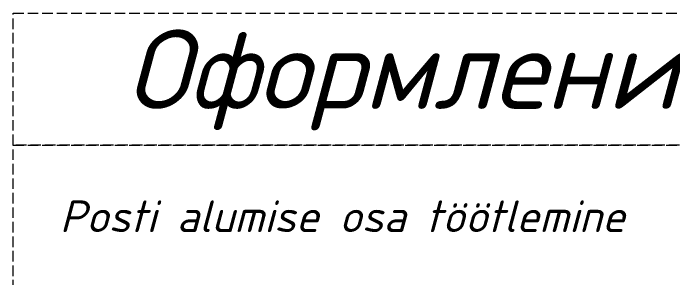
# Model space of a CAD drawing. Header units: millimetres. Extents: x -29692 to 34729, y -8412 to 43293.
# Drawn here: x -8584 to -7334, y 1999 to 2500 of the extents above; entities that cross this region are included whole.
import ezdxf

# ---------------------------------------------------------------- set-up
doc = ezdxf.new("R2010")
doc.units = ezdxf.units.MM
doc.linetypes.add('AM_ISO08W050', pattern=[18, 12, -1.5, 3, -1.5])
doc.linetypes.add('JIS_02_4.0', pattern=[5.5, 4, -1.5])
doc.layers.get('Defpoints').update_dxf_attribs({"color": 4, "lineweight": 35})
doc.layers.add('_0_004_Текст_01', color=7, linetype='Continuous', lineweight=18)
doc.layers.add('_0_023 _Линия_04', color=96, linetype='JIS_02_4.0', lineweight=9, plot=False)
doc.styles.add('_DZ_3.2', font='isocpeui.ttf', dxfattribs={"height": 3.2})
doc.styles.add('_DZ_4', font='isocpeui.ttf', dxfattribs={"height": 4})

msp = doc.modelspace()

# ---------------------------------------------------------------- linework, layer by layer
at = {"layer": '_0_023 _Линия_04', "ltscale": 5, "transparency": 33554687}
for points in [[(-8584.319, 2500), (-6084.319, 2500), (-6084.319, 2250), (-8584.319, 2250)], [(-8584.319, 2250), (-6084.319, 2250), (-6084.319, -2810.439), (-8584.319, -2810.439)]]:
    msp.add_lwpolyline(points, close=True, dxfattribs=at)

# ---------------------------------------------------------------- texts
at = {"layer": '_0_004_Текст_01', "transparency": 33554687, "insert": (-7334.319, 2373.31), "char_height": 150, "width": 12500, "attachment_point": 5, "style": '_DZ_4'}
msp.add_mtext('Оформление узлов DZ', dxfattribs=at)
at = {"layer": 'Defpoints', "color": 4, "linetype": 'AM_ISO08W050', "insert": (-8496.103, 2145.262), "char_height": 60, "width": 1279.64125, "attachment_point": 1, "style": '_DZ_3.2'}
msp.add_mtext('Posti alumise osa töötlemine', dxfattribs=at)

doc.saveas('drawing.dxf')
